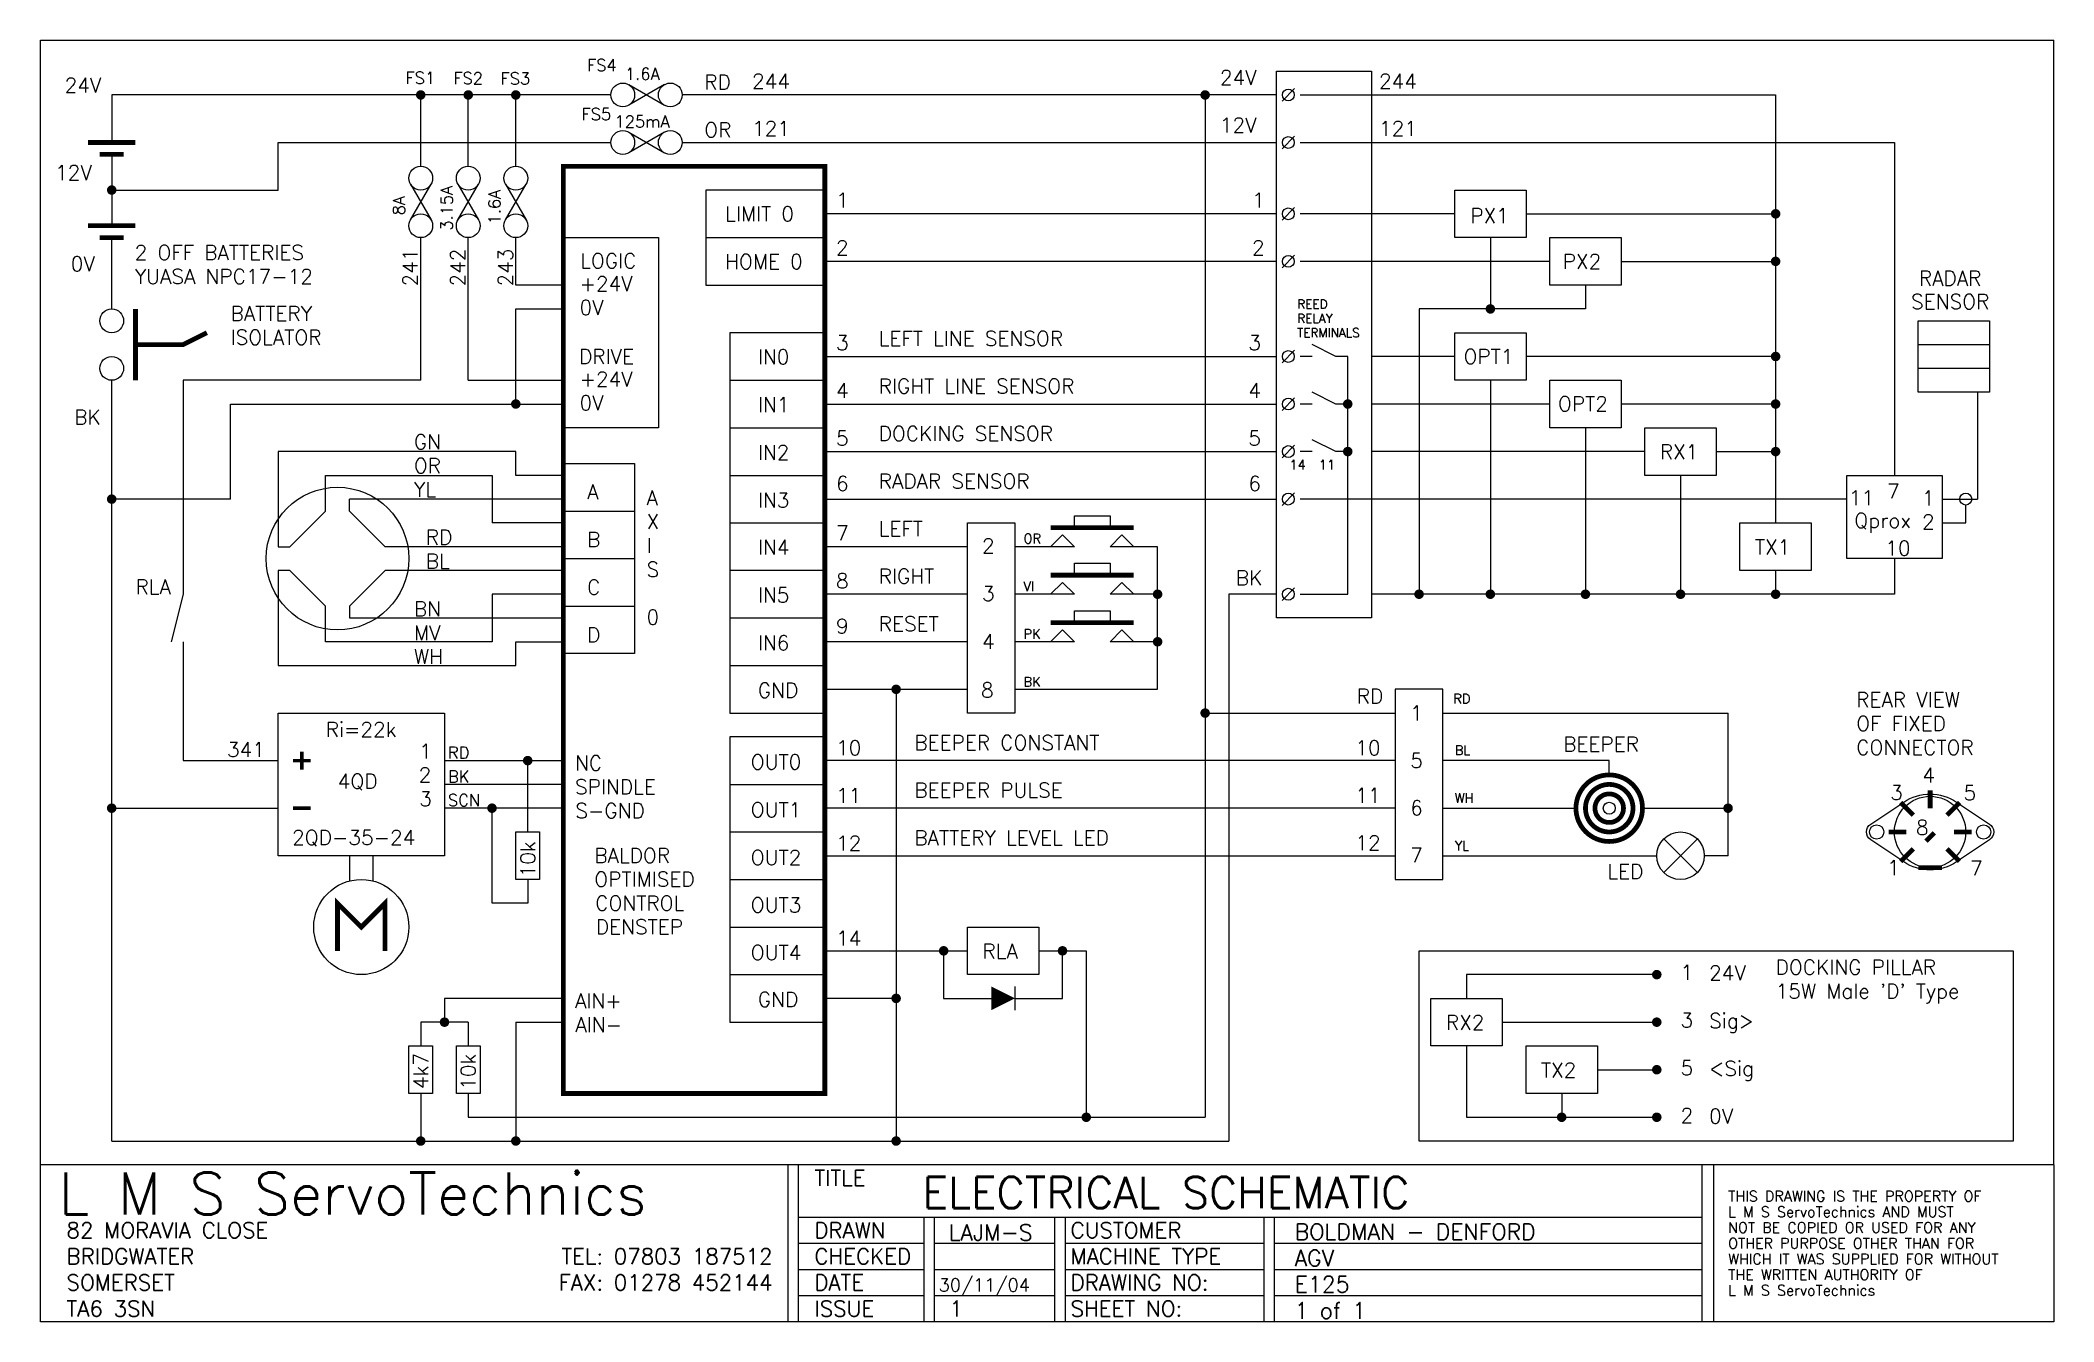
# Model space of a CAD drawing. Extents: x 0 to 424, y -3 to 266.
import ezdxf
from ezdxf.enums import TextEntityAlignment as Align

# ---------------------------------------------------------------- set-up
doc = ezdxf.new("R2010")
doc.units = 0
doc.header["$LTSCALE"] = 10
doc.header["$MEASUREMENT"] = 0
doc.layers.get('0').update_dxf_attribs({"linetype": 'CONTINUOUS'})
for name, color, linetype in [('BORDER', 4, 'CONTINUOUS'), ('NUM', 1, 'CONTINUOUS'), ('TEXT', 5, 'CONTINUOUS'), ('TITLE', 7, 'CONTINUOUS')]:
    doc.layers.add(name, color=color, linetype=linetype)
doc.styles.add('ROMANS', font='ROMANS')
doc.styles.add('SIMPLEX', font='simplex')

# ---------------------------------------------------------------- blocks, each defined once
blk = doc.blocks.new('TERM')
blk.add_line((-1.33, -1.33), (1.33, 1.33))
blk.add_circle((0, 0), 1.25)
blk = doc.blocks.new('PBNO')
for p, q in [((-12.5, 4), (-12.5, 6.5)), ((-12.5, 6.5), (-5, 6.5)), ((-5, 6.5), (-5, 6.5)), ((-5, 6.5), (-5, 4)), ((-15, 2.5), (-17.5, 0)), ((-12.5, 0), (-15, 2.5)), ((-5, 0), (-2.5, 2.5)), ((-2.5, 2.5), (0, 0))]:
    blk.add_line(p, q)
at = {"const_width": 1}
blk.add_lwpolyline([(-17.5, 4), (-17.5, 4), (0, 4)], dxfattribs=at)
blk = doc.blocks.new('FUSE')
for p, q in [((-2.17, 3.75), (2.17, 11.25)), ((-2.17, 11.25), (2.17, 3.75))]:
    blk.add_line(p, q)
for centre in [(0, 12.5), (0, 2.5)]:
    blk.add_circle(centre, 2.5)

msp = doc.modelspace()

# ---------------------------------------------------------------- linework, layer by layer
for p, q in [((15, 255), (15, 245)), ((120, 255), (15, 255)), ((80, 240), (80, 255)), ((90, 240), (90, 255)), ((100, 240), (100, 255)), ((260, 255), (135, 255)), ((245, 255), (245, 40)), ((265, 255), (365, 255)), ((365, 255), (365, 165)), ((15, 242.5), (15, 227.5)), ((50, 235), (50, 245)), ((50, 245), (120, 245)), ((135, 245), (260, 245)), ((265, 245), (390, 245)), ((390, 245), (390, 175)), ((15, 235), (50, 235)), ((260, 230), (165, 230)), ((297.5, 230), (265, 230)), ((312.5, 230), (365, 230)), ((15, 210), (15, 225)), ((80, 195), (80, 225)), ((90, 195), (90, 225)), ((100, 215), (100, 225)), ((140, 225), (165, 225)), ((305, 225), (305, 210)), ((260, 220), (165, 220)), ((317.5, 220), (265, 220)), ((332.5, 220), (365, 220)), ((110, 215), (100, 215)), ((325, 215), (325, 210)), ((100, 190), (100, 210)), ((100, 210), (110, 210)), ((325, 210), (290, 210)), ((290, 210), (290, 150)), ((165, 200), (260, 200)), ((267.5, 200), (265, 200)), ((272.5, 200), (267.5, 202.5)), ((275, 200), (272.5, 200)), ((275, 150), (275, 200)), ((297.5, 200), (280, 200)), ((365, 200), (312.5, 200)), ((395, 202.5), (410, 202.5)), ((15, 35), (15, 195)), ((80, 195), (30, 195)), ((30, 195), (30, 150)), ((90, 195), (110, 195)), ((145, 195), (165, 195)), ((305, 195), (305, 150)), ((410, 197.5), (395, 197.5)), ((272.5, 190), (267.5, 192.5)), ((407.5, 192.5), (407.5, 170)), ((40, 170), (40, 190)), ((40, 190), (110, 190)), ((165, 190), (260, 190)), ((267.5, 190), (265, 190)), ((275, 190), (272.5, 190)), ((317.5, 190), (280, 190)), ((365, 190), (332.5, 190)), ((145, 185), (165, 185)), ((272.5, 180), (267.5, 182.5)), ((325, 185), (325, 150)), ((100, 180), (50, 180)), ((50, 180), (50, 160)), ((100, 175), (100, 180)), ((165, 180), (260, 180)), ((267.5, 180), (265, 180)), ((275, 180), (272.5, 180)), ((337.5, 180), (280, 180)), ((352.5, 180), (365, 180)), ((60, 175), (95, 175)), ((60, 167.5), (60, 175)), ((95, 175), (95, 165)), ((110, 175), (100, 175)), ((145, 175), (165, 175)), ((345, 175), (345, 150)), ((40, 170), (15, 170)), ((110, 170), (65, 170)), ((65, 167.5), (65, 170)), ((165, 170), (260, 170)), ((380, 170), (265, 170)), ((400, 170), (407.5, 170)), ((52.5, 160), (60, 167.5)), ((72.5, 160), (65, 167.5)), ((110, 167.5), (125, 167.5)), ((405, 165), (405, 168.75)), ((110, 165), (95, 165)), ((145, 165), (165, 165)), ((400, 165), (405, 165)), ((50, 160), (52.5, 160)), ((110, 160), (72.5, 160)), ((110, 157.5), (125, 157.5)), ((195, 160), (165, 160)), ((217.5, 160), (205, 160)), ((235, 160), (225, 160)), ((235, 130), (235, 160)), ((390, 157.5), (390, 150)), ((50, 155), (50, 135)), ((52.5, 155), (50, 155)), ((60, 147.5), (52.5, 155)), ((72.5, 155), (65, 147.5)), ((110, 155), (72.5, 155)), ((165, 155), (145, 155)), ((365, 155), (365, 150)), ((30, 150), (27.5, 140)), ((110, 150), (95, 150)), ((95, 150), (95, 140)), ((195, 150), (165, 150)), ((217.5, 150), (205, 150)), ((235, 150), (225, 150)), ((260, 150), (250, 150)), ((250, 150), (250, 35)), ((265, 150), (275, 150)), ((390, 150), (280, 150)), ((60, 145), (60, 147.5)), ((60, 140), (60, 145)), ((65, 147.5), (65, 145)), ((65, 145), (110, 145)), ((110, 147.5), (125, 147.5)), ((145, 145), (165, 145)), ((30, 140), (30, 115)), ((95, 140), (60, 140)), ((100, 140), (110, 140)), ((100, 135), (100, 140)), ((195, 140), (165, 140)), ((217.5, 140), (205, 140)), ((235, 140), (225, 140)), ((50, 135), (100, 135)), ((145, 135), (165, 135)), ((165, 130), (195, 130)), ((180, 130), (180, 35)), ((205, 130), (235, 130)), ((245, 125), (285, 125)), ((295, 125), (355, 125)), ((355, 95), (355, 125)), ((30, 115), (50, 115)), ((85, 115), (110, 115)), ((102.5, 100), (102.5, 115)), ((285, 115), (165, 115)), ((330, 115), (295, 115)), ((330, 112.5), (330, 115)), ((110, 110), (85, 110)), ((145, 110), (165, 110)), ((15, 105), (50, 105)), ((110, 105), (85, 105)), ((95, 85), (95, 105)), ((285, 105), (165, 105)), ((295, 105), (323, 105)), ((337, 105), (355, 105)), ((145, 100), (165, 100)), ((348.54, 91.46), (341.46, 98.54)), ((341.46, 91.46), (348.54, 98.54)), ((65, 95), (65, 89.68)), ((70, 89.68), (70, 95)), ((165, 95), (285, 95)), ((295, 95), (340, 95)), ((355, 95), (350, 95)), ((102.5, 90), (102.5, 85)), ((145, 90), (165, 90)), ((102.5, 85), (95, 85)), ((145, 80), (165, 80)), ((165, 75), (195, 75)), ((190, 75), (190, 65)), ((210, 75), (220, 75)), ((215, 65), (215, 75)), ((220, 75), (220, 40)), ((145, 70), (165, 70)), ((340, 70), (300, 70)), ((300, 70), (300, 65)), ((110, 65), (85, 65)), ((85, 65), (85, 60)), ((180, 65), (165, 65)), ((190, 65), (200, 65)), ((205, 67.5), (205, 62.5)), ((205, 65), (215, 65)), ((90, 60), (80, 60)), ((80, 60), (80, 55)), ((90, 60), (90, 55)), ((100, 60), (110, 60)), ((100, 60), (100, 35)), ((307.5, 60), (340, 60)), ((300, 55), (300, 40)), ((327.5, 50), (340, 50)), ((80, 45), (80, 35)), ((90, 45), (90, 40)), ((320, 45), (320, 40)), ((90, 40), (245, 40)), ((300, 40), (340, 40)), ((15, 35), (250, 35))]:
    msp.add_line(p, q)
for points in [[(260, 260), (280, 260), (280, 145), (260, 145)], [(297.5, 235), (312.5, 235), (312.5, 225), (297.5, 225)], [(317.5, 225), (332.5, 225), (332.5, 215), (317.5, 215)], [(297.5, 205), (312.5, 205), (312.5, 195), (297.5, 195)], [(395, 207.5), (410, 207.5), (410, 192.5), (395, 192.5)], [(317.5, 195), (332.5, 195), (332.5, 185), (317.5, 185)], [(337.5, 185), (352.5, 185), (352.5, 175), (337.5, 175)], [(380, 175), (400, 175), (400, 157.5), (380, 157.5)], [(195, 165), (205, 165), (205, 125), (195, 125)], [(357.5, 165), (372.5, 165), (372.5, 155), (357.5, 155)], [(285, 90), (295, 90), (295, 130), (285, 130)], [(50, 125), (85, 125), (85, 95), (50, 95)], [(100, 100), (105, 100), (105, 90), (100, 90)], [(195, 80), (210, 80), (210, 70), (195, 70)], [(290, 75), (415, 75), (415, 35), (290, 35)], [(292.5, 65), (307.5, 65), (307.5, 55), (292.5, 55)], [(82.5, 55), (82.5, 45), (77.5, 45), (77.5, 55)], [(87.5, 45), (87.5, 55), (92.5, 55), (92.5, 45)], [(312.5, 55), (327.5, 55), (327.5, 45), (312.5, 45)]]:
    msp.add_lwpolyline(points, close=True)
at = {"const_width": 1}
for points in [[(79.5, 255, 1), (80.5, 255, 1)], [(89.5, 255, 1), (90.5, 255, 1)], [(99.5, 255, 1), (100.5, 255, 1)], [(244.5, 255, 1), (245.5, 255, 1)], [(14.5, 235, 1), (15.5, 235, 1)], [(364.5, 230, 1), (365.5, 230, 1)], [(364.5, 220, 1), (365.5, 220, 1)], [(304.5, 210, 1), (305.5, 210, 1)], [(364.5, 200, 1), (365.5, 200, 1)], [(99.5, 190, 1), (100.5, 190, 1)], [(274.5, 190, 1), (275.5, 190, 1)], [(364.5, 190, 1), (365.5, 190, 1)], [(274.5, 180, 1), (275.5, 180, 1)], [(364.5, 180, 1), (365.5, 180, 1)], [(14.5, 170, 1), (15.5, 170, 1)], [(234.5, 150, 1), (235.5, 150, 1)], [(289.5, 150, 1), (290.5, 150, 1)], [(304.5, 150, 1), (305.5, 150, 1)], [(324.5, 150, 1), (325.5, 150, 1)], [(344.5, 150, 1), (345.5, 150, 1)], [(364.5, 150, 1), (365.5, 150, 1)], [(234.5, 140, 1), (235.5, 140, 1)], [(179.5, 130, 1), (180.5, 130, 1)], [(244.5, 125, 1), (245.5, 125, 1)], [(102, 115, 1), (103, 115, 1)], [(323, 105, -1), (337, 105, -1)], [(325, 105, -1), (335, 105, -1)], [(14.5, 105, 1), (15.5, 105, 1)], [(94.5, 105, 1), (95.5, 105, 1)], [(327, 105, -1), (333, 105, -1)], [(354.5, 105, -1), (355.5, 105, -1)], [(189.5, 75, 1), (190.5, 75, 1)], [(214.5, 75, 1), (215.5, 75, 1)], [(339.5, 70, 1), (340.5, 70, 1)], [(179.5, 65, 1), (180.5, 65, 1)], [(84.5, 60, 1), (85.5, 60, 1)], [(339.5, 60, 1), (340.5, 60, 1)], [(339.5, 50, 1), (340.5, 50, 1)], [(219.5, 40, 1), (220.5, 40, 1)], [(319.5, 40, 1), (320.5, 40, 1)], [(339.5, 40, 1), (340.5, 40, 1)], [(79.5, 35, 1), (80.5, 35, 1)], [(99.5, 35, 1), (100.5, 35, 1)], [(179.5, 35, 1), (180.5, 35, 1)]]:
    msp.add_lwpolyline(points, format="xyb", close=True, dxfattribs=at)
for points in [[(10, 245), (20, 245)], [(12.5, 242.5), (17.5, 242.5)], [(10, 227.5), (20, 227.5)], [(12.5, 225), (17.5, 225)], [(20, 210), (20, 195)], [(20, 202.5), (30, 202.5), (35, 205)], [(393.96, 103.54), (391.31, 106.19)], [(397.5, 105), (397.5, 108.75)], [(401.04, 103.54), (403.69, 106.19)], [(392.5, 100), (388.75, 100)], [(396.62, 98.07), (398.38, 99.84)], [(402.5, 100), (406.25, 100)], [(393.96, 96.46), (391.31, 93.81)], [(401.04, 96.46), (403.69, 93.81)], [(395, 92.5), (400, 92.5)], [(62.5, 75), (62.5, 75), (62.5, 85), (67.5, 80), (72.5, 85), (72.5, 75)]]:
    msp.add_lwpolyline(points, dxfattribs=at)
msp.add_lwpolyline([(110, 45), (165, 45), (165, 240), (110, 240)], close=True, dxfattribs=at)
for points in [[(165, 235), (140, 235), (140, 215), (165, 215)], [(110, 225), (130, 225), (130, 185), (110, 185)], [(165, 205), (145, 205), (145, 125), (165, 125)], [(110, 177.5), (125, 177.5), (125, 137.5), (110, 137.5)], [(165, 120), (145, 120), (145, 60), (165, 60)]]:
    msp.add_lwpolyline(points)
msp.add_lwpolyline([(385, 101.66), (391.95, 106.3, -0.302776), (403.05, 106.3), (410, 101.66, -0.535184), (410, 98.34), (403.05, 93.7, -0.302776), (391.95, 93.7), (385, 98.34, -0.535184)], format="xyb", close=True)
msp.add_lwpolyline([(205, 65, 0, 5, 0), (200, 65, 5, 5, 0)], format="xyseb")
for centre, radius in [((15, 207.5), 2.5), ((15, 197.5), 2.5), ((62.5, 157.5), 15), ((405, 170), 1.25), ((330, 105), 1.25), ((397.5, 100), 7.5), ((345, 95), 5), ((386.25, 100), 1.5), ((408.75, 100), 1.5), ((67.5, 80), 10)]:
    msp.add_circle(centre, radius)
at = {"layer": 'BORDER'}
for p, q in [((0, 30), (0, 266.5)), ((0, 266.5), (423.5, 266.5)), ((423.5, 30), (423.5, 266.5)), ((423.5, 30), (0, 30))]:
    msp.add_line(p, q, dxfattribs=at)
at = {"layer": 'TEXT', "const_width": 0.75}
for points in [[(53.12, 115), (56.88, 115)], [(55, 116.88), (55, 113.12)], [(53.12, 105), (56.88, 105)]]:
    msp.add_lwpolyline(points, dxfattribs=at)
at = {"layer": 'TITLE', "color": 7}
for p, q in [((423.5, 30), (-0.03, 30)), ((0, -3), (0, 30)), ((157.3, -3), (157.3, 29.89)), ((159.5, -3), (159.5, 29.89)), ((349.52, -3), (349.52, 29.89)), ((352, -3), (352, 29.89)), ((423.5, 30), (423.5, -3)), ((159.5, 19), (349.52, 19)), ((185.9, -3), (185.9, 19)), ((188.1, -3), (188.1, 19)), ((213.4, -3), (213.4, 19)), ((215.6, -3), (215.6, 19)), ((257.4, -3), (257.4, 19)), ((259.6, -3), (259.6, 19)), ((159.5, 13.5), (185.9, 13.5)), ((188.1, 13.5), (213.4, 13.5)), ((215.6, 13.5), (257.4, 13.5)), ((259.6, 13.5), (349.52, 13.5)), ((159.5, 8), (185.9, 8)), ((188.1, 8), (213.4, 8)), ((215.6, 8), (257.4, 8)), ((259.6, 8), (349.52, 8)), ((159.5, 2.5), (185.9, 2.5)), ((188.1, 2.5), (213.4, 2.5)), ((215.6, 2.5), (257.4, 2.5)), ((259.6, 2.5), (349.52, 2.5)), ((423.5, -3), (0, -3))]:
    msp.add_line(p, q, dxfattribs=at)

# ---------------------------------------------------------------- block references
at = {"rotation": 270}
for p in [(120, 255), (120, 245)]:
    msp.add_blockref('FUSE', p, dxfattribs=at)
for name, p in [('TERM', (262.5, 255)), ('TERM', (262.5, 245)), ('FUSE', (80, 225)), ('FUSE', (90, 225)), ('FUSE', (100, 225)), ('TERM', (262.5, 230)), ('TERM', (262.5, 220)), ('TERM', (262.5, 200)), ('TERM', (262.5, 190)), ('TERM', (262.5, 180)), ('TERM', (262.5, 170)), ('PBNO', (230, 160)), ('PBNO', (230, 150)), ('TERM', (262.5, 150)), ('PBNO', (230, 140))]:
    msp.add_blockref(name, p)

# ---------------------------------------------------------------- texts
at = {"style": 'ROMANS'}
msp.add_text('L M S ServoTechnics', height=8.8, dxfattribs=at).set_placement((3.85, 19.55))
at = {"layer": 'NUM', "style": 'ROMANS'}
for s, p in [('244', (149.7, 256.34)), ('244', (281.57, 256.34)), ('121', (149.7, 246.4)), ('121', (281.57, 246.4)), ('1', (167.37, 231.35)), ('1', (254.87, 231.35)), ('2', (167.37, 221.32)), ('2', (254.87, 221.32)), ('3', (167.37, 201.35)), ('3', (254.08, 201.35)), ('4', (167.37, 191.32)), ('4', (254.08, 191.32)), ('5', (167.37, 181.28)), ('5', (254.08, 181.28)), ('6', (167.37, 171.75)), ('6', (254.08, 171.75)), ('7', (167.37, 161.32)), ('8', (167.37, 151.28)), ('9', (167.37, 141.75)), ('341', (39.25, 115.77)), ('10', (167.37, 116.16)), ('10', (276.58, 116.16)), ('11', (167.37, 106.13)), ('11', (276.58, 106.16)), ('12', (167.37, 96.09)), ('12', (276.58, 96.16)), ('14', (167.37, 76.09)), ('24V', (351.01, 68.8)), ('Sig>', (351.01, 58.76)), ('<Sig', (351.01, 48.72)), ('0V', (351.01, 38.68))]:
    msp.add_text(s, height=3.1, dxfattribs=at).set_placement(p)
for s, p in [('241', (79.32, 214.72)), ('242', (89.36, 214.72)), ('243', (99.4, 214.72))]:
    msp.add_text(s, height=3.1, rotation=90, dxfattribs=at).set_placement(p)
at = {"layer": 'TEXT'}
for s, height, style, p in [('24V', 3.1, 'ROMANS', (5.09, 255.49)), ('FS1', 2.5, 'ROMANS', (76.82, 257.35)), ('FS2', 2.5, 'ROMANS', (86.88, 257.28)), ('FS3', 2.5, 'ROMANS', (96.79, 257.22)), ('FS4', 2.5, 'ROMANS', (114.99, 260.03)), ('1.6A', 2.5, 'ROMANS', (122.98, 258.2)), ('RD', 3.1, 'ROMANS', (139.64, 256.14)), ('24V', 3.1, 'ROMANS', (248.1, 257.11)), ('FS5', 2.5, 'ROMANS', (113.84, 249.73)), ('125mA', 2.5, 'ROMANS', (120.78, 248.17)), ('12V', 3.1, 'ROMANS', (248.1, 247.11)), ('OR', 3.1, 'ROMANS', (139.64, 246.1)), ('12V', 3.1, 'ROMANS', (3.1, 237.11)), ('LIMIT 0', 3.1, 'ROMANS', (144.02, 228.46)), ('PX1', 3.1, 'ROMANS', (300.77, 228.06)), ('0V', 3.1, 'ROMANS', (6.39, 217.94)), ('2 OFF BATTERIES', 3.1, 'ROMANS', (19.84, 220.3)), ('LOGIC', 3.1, 'ROMANS', (113.55, 218.56)), ('HOME 0', 3.1, 'ROMANS', (144.02, 218.39)), ('PX2', 3.1, 'ROMANS', (320.2, 218.42)), ('YUASA NPC17-12', 3.1, 'ROMANS', (19.84, 215.28)), ('+24V', 3.1, 'ROMANS', (113.4, 213.76)), ('RADAR', 3.1, 'ROMANS', (395.12, 214.89)), ('0V', 3.1, 'ROMANS', (113.4, 208.74)), ('REED', 1.86, 'ROMANS', (264.37, 210.09)), ('SENSOR', 3.1, 'ROMANS', (393.48, 209.98)), ('BATTERY', 3.1, 'ROMANS', (40, 207.5)), ('RELAY', 1.86, 'ROMANS', (264.37, 207.08)), ('ISOLATOR', 3.1, 'ROMANS', (40, 202.48)), ('LEFT LINE SENSOR', 3.1, 'ROMANS', (176.33, 202.23)), ('TERMINALS', 1.86, 'ROMANS', (264.37, 204.07)), ('DRIVE', 3.1, 'ROMANS', (113.29, 198.42)), ('IN0', 3.1, 'ROMANS', (150.91, 198.36)), ('OPT1', 3.1, 'ROMANS', (299.35, 198.43)), ('+24V', 3.1, 'ROMANS', (113.4, 193.7)), ('RIGHT LINE SENSOR', 3.1, 'ROMANS', (176.33, 192.23)), ('0V', 3.1, 'ROMANS', (113.4, 188.68)), ('IN1', 3.1, 'ROMANS', (150.91, 188.32)), ('OPT2', 3.1, 'ROMANS', (319.21, 188.51)), ('BK', 3.1, 'ROMANS', (7.1, 185.71)), ('GN', 3.1, 'ROMANS', (78.56, 180.5)), ('DOCKING SENSOR', 3.1, 'ROMANS', (176.33, 182.23)), ('OR', 3.1, 'ROMANS', (78.56, 175.48)), ('IN2', 3.1, 'ROMANS', (150.91, 178.28)), ('14  11', 2, 'ROMANS', (262.74, 176.23)), ('RX1', 3.1, 'ROMANS', (340.64, 178.38)), ('RADAR SENSOR', 3.1, 'ROMANS', (176.33, 172.23)), ('YL', 3.1, 'ROMANS', (78.56, 170.46)), ('A', 3.1, 'ROMANS', (115, 170)), ('A', 3.1, 'ROMANS', (127.5, 168.74)), ('IN3', 3.1, 'ROMANS', (150.91, 168.24)), ('11', 3.1, 'ROMANS', (380.4, 168.71)), ('7', 3.1, 'ROMANS', (388.45, 170.14)), ('1', 3.1, 'ROMANS', (395.78, 168.68)), ('X', 3.1, 'ROMANS', (127.5, 163.72)), ('LEFT', 3.1, 'ROMANS', (176.33, 162.23)), ('Qprox', 3.1, 'ROMANS', (381.55, 163.95)), ('2', 3.1, 'ROMANS', (395.78, 163.66)), ('RD', 3.1, 'ROMANS', (81.06, 160.42)), ('B', 3.1, 'ROMANS', (115, 159.96)), ('I', 3.1, 'ROMANS', (127.5, 158.7)), ('IN4', 3.1, 'ROMANS', (150.91, 158.32)), ('2', 3.1, 'ROMANS', (198.08, 158.61)), ('OR', 2, 'ROMANS', (206.81, 160.7)), ('TX1', 3.1, 'ROMANS', (360.64, 158.38)), ('10', 3.1, 'ROMANS', (388.07, 158.14)), ('BL', 3.1, 'ROMANS', (81.06, 155.4)), ('S', 3.1, 'ROMANS', (127.5, 153.68)), ('RLA', 3.1, 'ROMANS', (20, 150)), ('C', 3.1, 'ROMANS', (115, 149.92)), ('RIGHT', 3.1, 'ROMANS', (176.33, 152.23)), ('VI', 2, 'ROMANS', (206.81, 150.66)), ('BK', 3.1, 'ROMANS', (251.45, 151.88)), ('BN', 3.1, 'ROMANS', (78.56, 145.37)), ('IN5', 3.1, 'ROMANS', (150.91, 148.28)), ('3', 3.1, 'ROMANS', (198.08, 148.57)), ('0', 3.1, 'ROMANS', (127.5, 143.64)), ('RESET', 3.1, 'ROMANS', (176.33, 142.23)), ('MV', 3.1, 'ROMANS', (78.56, 140.35)), ('D', 3.1, 'ROMANS', (115, 139.89)), ('IN6', 3.1, 'ROMANS', (150.91, 138.24)), ('4', 3.1, 'ROMANS', (198.08, 138.53)), ('PK', 2, 'ROMANS', (206.81, 140.63)), ('WH', 3.1, 'ROMANS', (78.56, 135.33)), ('GND', 3.1, 'ROMANS', (150.91, 128.24)), ('8', 3.1, 'ROMANS', (197.86, 128.3)), ('BK', 2, 'ROMANS', (206.81, 130.59)), ('RD', 3.1, 'ROMANS', (276.88, 127.03)), ('RD', 2, 'ROMANS', (297.21, 127.03)), ('REAR VIEW', 3.1, 'ROMANS', (381.95, 126.27)), ('Ri=22k', 3.1, 'ROMANS', (60, 120)), ('1', 3.1, 'ROMANS', (288.13, 123.47)), ('OF FIXED', 3.1, 'ROMANS', (381.95, 121.25)), ('BEEPER CONSTANT', 3.1, 'ROMANS', (183.83, 117.23)), ('BEEPER', 3.1, 'ROMANS', (320.31, 116.9)), ('CONNECTOR', 3.1, 'ROMANS', (381.95, 116.23)), ('1', 3.1, 'ROMANS', (79.68, 115.43)), ('RD', 2.5, 'ROMANS', (85.73, 115.43)), ('NC', 3.1, 'ROMANS', (112.45, 112.95)), ('OUT0', 3.1, 'ROMANS', (149.42, 113.17)), ('5', 3.1, 'ROMANS', (288.13, 113.47)), ('BL', 2, 'ROMANS', (297.51, 116.2)), ('4QD', 3.1, 'ROMANS', (62.55, 109.11)), ('2', 3.1, 'ROMANS', (79.57, 110.45)), ('BK', 2.5, 'ROMANS', (85.75, 110.41)), ('SPINDLE', 3.1, 'ROMANS', (112.45, 107.95)), ('BEEPER PULSE', 3.1, 'ROMANS', (183.83, 107.23)), ('4', 3.1, 'ROMANS', (395.88, 110.39)), ('3', 3.1, 'ROMANS', (79.68, 105.43)), ('SCN', 2.5, 'ROMANS', (85.73, 105.43)), ('S-GND', 3.1, 'ROMANS', (112.52, 102.93)), ('OUT1', 3.1, 'ROMANS', (149.42, 103.13)), ('6', 3.1, 'ROMANS', (288.13, 103.51)), ('WH', 2, 'ROMANS', (297.51, 106.16)), ('3', 3.1, 'ROMANS', (389.1, 106.76)), ('5', 3.1, 'ROMANS', (404.52, 106.67)), ('8', 3.1, 'ROMANS', (394.51, 99.41)), ('2QD-35-24', 3.1, 'ROMANS', (52.95, 97.3)), ('BATTERY LEVEL LED', 3.1, 'ROMANS', (183.83, 97.23)), ('YL', 2, 'ROMANS', (297.51, 96.13)), ('BALDOR', 3.1, 'ROMANS', (116.51, 93.5)), ('OUT2', 3.1, 'ROMANS', (149.42, 93.09)), ('7', 3.1, 'ROMANS', (288.13, 93.55)), ('LED', 3.1, 'ROMANS', (329.61, 90.11)), ('1', 3.1, 'ROMANS', (388.46, 90.94)), ('7', 3.1, 'ROMANS', (405.9, 90.86)), ('OPTIMISED', 3.1, 'ROMANS', (116.51, 88.5)), ('CONTROL', 3.1, 'ROMANS', (116.71, 83.48)), ('OUT3', 3.1, 'ROMANS', (149.42, 83.09)), ('DENSTEP', 3.1, 'ROMANS', (116.83, 78.5)), ('RLA', 3.1, 'ROMANS', (198.15, 73.38)), ('OUT4', 3.1, 'ROMANS', (149.42, 73.09)), ('1', 3.1, 'ROMANS', (345, 68.93)), ('DOCKING PILLAR', 3.1, 'ROMANS', (365, 70)), ("15W Male 'D' Type", 3.1, 'ROMANS', (365, 64.98)), ('AIN+', 3.1, 'ROMANS', (112.45, 62.95)), ('GND', 3.1, 'ROMANS', (150.91, 63.24)), ('AIN-', 3.1, 'ROMANS', (112.52, 57.93)), ('RX2', 3.1, 'ROMANS', (295.64, 58.38)), ('3', 3.1, 'ROMANS', (345, 58.89)), ('TX2', 3.1, 'ROMANS', (315.64, 48.38)), ('5', 3.1, 'ROMANS', (345, 48.85)), ('2', 3.1, 'ROMANS', (345, 38.81)), ('ELECTRICAL SCHEMATIC', 6.6, 'ROMANS', (185.57, 20.86)), ('LAJM-S', 3.41, 'ROMANS', (191.05, 14.06)), ('BOLDMAN - DENFORD', 3.41, 'ROMANS', (263.83, 14.21)), ('AGV', 3.41, 'ROMANS', (263.83, 8.68)), ('30/11/04', 2.728, 'ROMANS', (188.96, 3.38)), ('E125', 3.41, 'ROMANS', (263.83, 3.16)), ('1', 3.3, 'SIMPLEX', (191.22, -1.9)), ('1 of 1', 3.41, 'ROMANS', (263.83, -2.36))]:
    msp.add_text(s, height=height, dxfattribs=dict(at, style=style)).set_placement(p)
at = {"layer": 'TEXT', "style": 'ROMANS'}
for s, height, p in [('8A', 2.5, (76.67, 229.69)), ('3.15A', 2.5, (86.71, 226.48)), ('1.6A', 2.5, (96.75, 227.78)), ('10k', 3.1, (104.08, 90.47)), ('4k7', 3.1, (81.55, 45.95)), ('10k', 3.1, (91.55, 45.78))]:
    msp.add_text(s, height=height, rotation=90, dxfattribs=at).set_placement(p)
at = {"layer": 'TITLE', "color": 7, "style": 'SIMPLEX'}
for s, height, p in [('TITLE', 3.3, (162.8, 25.6)), ('THIS DRAWING IS THE PROPERTY OF', 2.2, (355.02, 22.3)), ('L M S ServoTechnics AND MUST ', 2.2, (355.02, 19)), ('82 MORAVIA CLOSE', 3.3, (5.5, 14.6)), ('DRAWN', 3.3, (162.8, 14.6)), ('CUSTOMER', 3.3, (216.7, 14.6)), ('NOT BE COPIED OR USED FOR ANY', 2.2, (355.02, 15.7)), ('OTHER PURPOSE OTHER THAN FOR ', 2.2, (355.02, 12.4)), ('BRIDGWATER', 3.3, (5.5, 9.1)), ('CHECKED', 3.3, (162.8, 9.1)), ('MACHINE TYPE', 3.3, (216.7, 9.1)), ('WHICH IT WAS SUPPLIED FOR WITHOUT', 2.2, (355.02, 9.1)), ('SOMERSET', 3.3, (5.5, 3.6)), ('DATE', 3.3, (162.8, 3.6)), ('DRAWING NO:', 3.3, (216.7, 3.6)), ('THE WRITTEN AUTHORITY OF ', 2.2, (355.02, 5.8)), ('L M S ServoTechnics', 2.2, (355.02, 2.5)), ('TA6 3SN', 3.3, (5.5, -1.9)), ('ISSUE', 3.3, (162.8, -1.9)), ('SHEET NO:', 3.3, (216.7, -1.9))]:
    msp.add_text(s, height=height, dxfattribs=at).set_placement(p)
for s, p in [('TEL: 07803 187512', (154, 9.1)), ('FAX: 01278 452144', (154, 3.6))]:
    msp.add_text(s, height=3.3, dxfattribs=at).set_placement(p, align=Align.RIGHT)

doc.saveas('drawing.dxf')
